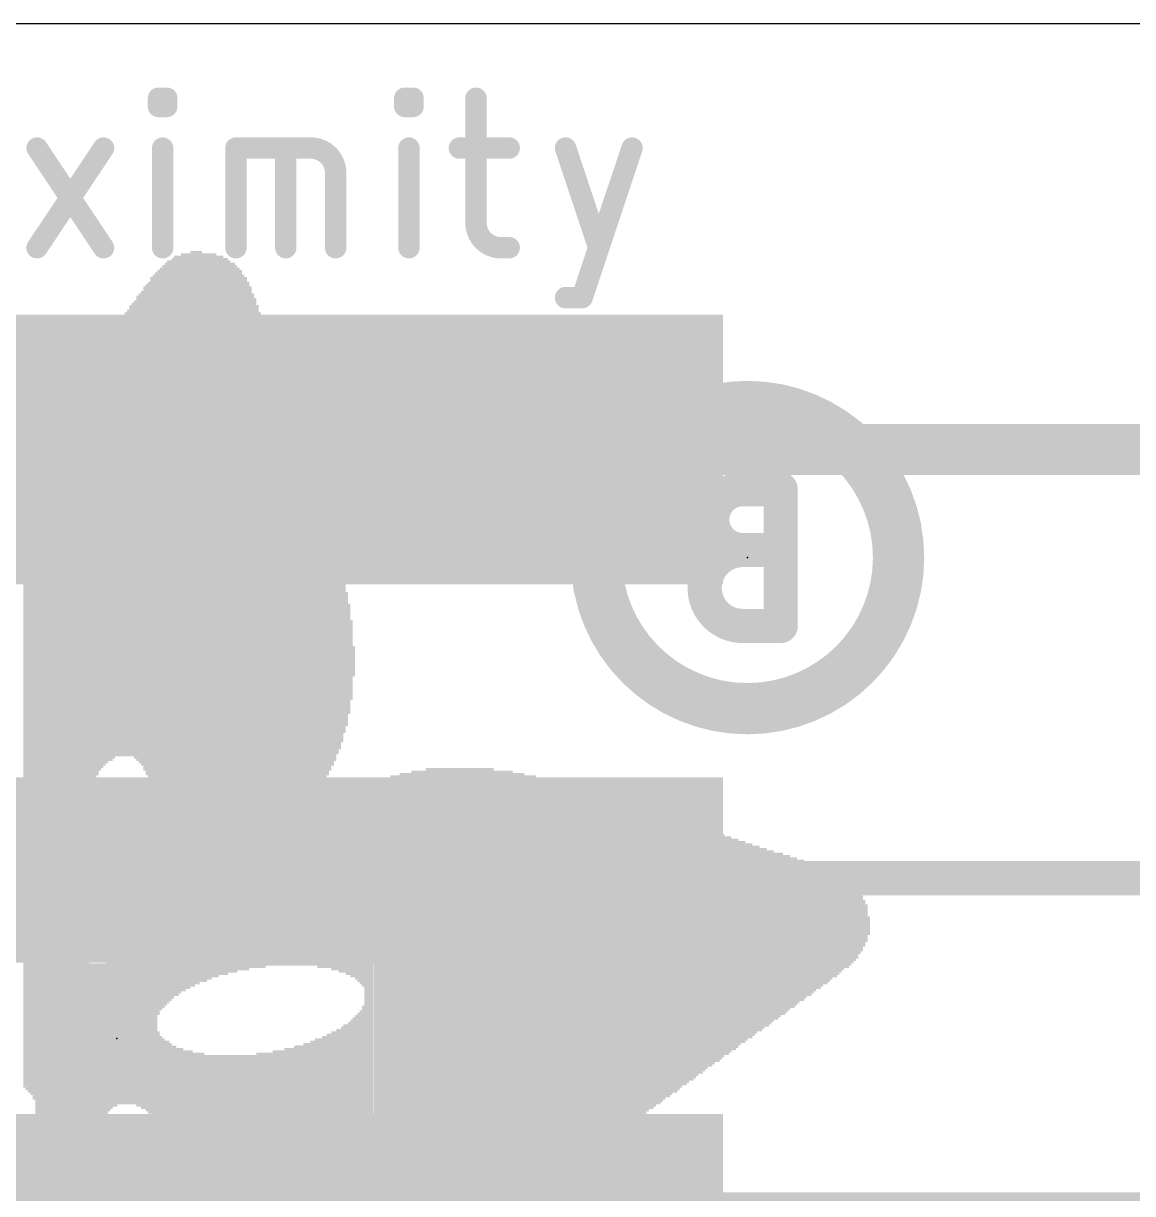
# Model space of a CAD drawing. Extents: x -5 to 27.9, y -6.2 to 6.2.
# Drawn here: x -0.55 to 6.03, y -0.92 to 6.03 of the extents above; entities that cross this region are included whole.
import ezdxf

# ---------------------------------------------------------------- set-up
doc = ezdxf.new("R2010")
doc.units = 0
for name, color, linetype in [('1', 12, 'CONTINUOUS'), ('20', 53, 'CONTINUOUS'), ('21', 40, 'CONTINUOUS'), ('22', 6, 'CONTINUOUS'), ('23', 53, 'CONTINUOUS'), ('24', 53, 'CONTINUOUS'), ('29', 253, 'CONTINUOUS')]:
    doc.layers.add(name, color=color, linetype=linetype)

# ---------------------------------------------------------------- blocks, each defined once
blk = doc.blocks.new('RECT')
blk.add_solid([(-0.5, -0.5), (0.5, -0.5), (-0.5, 0.5), (0.5, 0.5)])

msp = doc.modelspace()

# ---------------------------------------------------------------- linework, layer by layer
at = {"layer": '1'}
for points, const_width in [([(6.9158, 3.5), (-0.2, 3.5)], 0.3048), ([(0.316, 1.016), (0.3, 1)], 0.2032), ([(1.016, 1.016), (0.316, 1.016)], 0.2032), ([(1.0795, 0.9525), (1.016, 1.016)], 0.2032), ([(6.858, 0.9525), (1.0795, 0.9525)], 0.2032), ([(0.316, -1.016), (0.3, -1)], 0.2032), ([(6.1595, -1.016), (0.316, -1.016)], 0.2032)]:
    msp.add_lwpolyline(points, dxfattribs=dict(at, const_width=const_width))
for points, const_width in [([(-0.2, 3.5762, 1), (-0.2, 3.4238)], 0.1524), ([(0.316, 1.0668, 1), (0.316, 0.9652)], 0.1016), ([(0.3519, 0.9801, 1), (0.2801, 1.0519)], 0.1016), ([(1.0519, 1.0519, 1), (0.9801, 0.9801)], 0.1016), ([(1.016, 0.9652, 1), (1.016, 1.0668)], 0.1016), ([(0.2641, 1.0359, 1), (0.3359, 0.9641)], 0.1016), ([(1.0795, 1.0033, 1), (1.0795, 0.9017)], 0.1016), ([(1.0436, 0.9166, 1), (1.1154, 0.9884)], 0.1016), ([(0.3359, -0.9641, 1), (0.2641, -1.0359)], 0.1016), ([(0.316, -0.9652, 1), (0.316, -1.0668)], 0.1016)]:
    msp.add_lwpolyline(points, format="xyb", dxfattribs=dict(at, const_width=const_width))
at = {"layer": '20'}
msp.add_line((-3.653, 6.0325), (26.4754, 6.0325), dxfattribs=at)
at = {"layer": '21'}
for points, const_width in [([(0.2798, 5.588, 1), (0.2163, 5.588)], 0.0635), ([(0.2481, 5.6197, 1), (0.2481, 5.5563)], 0.0635), ([(0.3292, 5.588, 1), (0.2657, 5.588)], 0.0635), ([(0.2974, 5.5563, 1), (0.2974, 5.6197)], 0.0635), ([(1.7428, 5.588, 1), (1.6793, 5.588)], 0.0635), ([(1.7111, 5.6197, 1), (1.7111, 5.5563)], 0.0635), ([(1.7922, 5.588, 1), (1.7287, 5.588)], 0.0635), ([(1.7605, 5.5563, 1), (1.7605, 5.6197)], 0.0635), ([(2.1659, 5.588, 1), (2.1024, 5.588)], 0.0635), ([(0.2163, 5.5386, 1), (0.2798, 5.5386)], 0.0635), ([(0.2481, 5.5704, 1), (0.2481, 5.5069)], 0.0635), ([(0.2657, 5.5386, 1), (0.3292, 5.5386)], 0.0635), ([(0.2974, 5.5069, 1), (0.2974, 5.5704)], 0.0635), ([(1.7111, 5.5704, 1), (1.7111, 5.5069)], 0.0635), ([(1.6793, 5.5386, 1), (1.7428, 5.5386)], 0.0635), ([(1.7287, 5.5386, 1), (1.7922, 5.5386)], 0.0635), ([(1.7605, 5.5069, 1), (1.7605, 5.5704)], 0.0635), ([(-0.447, 5.3093, 1), (-0.4999, 5.2741)], 0.0635), ([(-0.0519, 5.2741, 1), (-0.1047, 5.3093)], 0.0635), ([(0.3045, 5.2917, 1), (0.241, 5.2917)], 0.0635), ([(0.7079, 5.3234, 1), (0.7079, 5.2599)], 0.0635), ([(0.7397, 5.2917, 1), (0.6762, 5.2917)], 0.0635), ([(1.036, 5.2917, 1), (0.9725, 5.2917)], 0.0635), ([(1.3006, 5.1435, 0.4142), (1.1524, 5.2917)], 0.127), ([(1.1524, 5.3234, 1), (1.1524, 5.2599)], 0.0635), ([(1.1524, 5.2599, 1), (1.1524, 5.3234)], 0.0635), ([(1.7675, 5.2917, 1), (1.704, 5.2917)], 0.0635), ([(2.0354, 5.3234, 1), (2.0354, 5.2599)], 0.0635), ([(2.3317, 5.2599, 1), (2.3317, 5.3234)], 0.0635), ([(2.6961, 5.3017, 1), (2.6359, 5.2816)], 0.0635), ([(3.0912, 5.2816, 1), (3.031, 5.3017)], 0.0635), ([(1.3324, 5.1435, 1), (1.2689, 5.1435)], 0.0635), ([(1.2689, 5.1435, 1), (1.3324, 5.1435)], 0.0635), ([(2.1341, 4.8472, 0.4142), (2.2823, 4.699)], 0.127), ([(2.1659, 4.8472, 1), (2.1024, 4.8472)], 0.0635), ([(2.1024, 4.8472, 1), (2.1659, 4.8472)], 0.0635), ([(-0.4999, 4.7166, 1), (-0.447, 4.6814)], 0.0635), ([(-0.1047, 4.6814, 1), (-0.0519, 4.7166)], 0.0635), ([(0.241, 4.699, 1), (0.3045, 4.699)], 0.0635), ([(0.6762, 4.699, 1), (0.7397, 4.699)], 0.0635), ([(0.9725, 4.699, 1), (1.036, 4.699)], 0.0635), ([(1.2689, 4.699, 1), (1.3324, 4.699)], 0.0635), ([(1.704, 4.699, 1), (1.7675, 4.699)], 0.0635), ([(2.2823, 4.7307, 1), (2.2823, 4.6673)], 0.0635), ([(2.2823, 4.6672, 1), (2.2823, 4.7307)], 0.0635), ([(2.3317, 4.6673, 1), (2.3317, 4.7307)], 0.0635), ([(2.8334, 4.689, 1), (2.8937, 4.709)], 0.0635), ([(2.666, 4.4344, 1), (2.666, 4.3709)], 0.0635), ([(2.7648, 4.3709, 1), (2.7648, 4.4344)], 0.0635), ([(2.7346, 4.4127, 1), (2.7949, 4.3926)], 0.0635)]:
    msp.add_lwpolyline(points, format="xyb", dxfattribs=dict(at, const_width=const_width))
at = {"layer": '21', "const_width": 0.127}
for points in [[(0.2481, 5.5386), (0.2481, 5.588)], [(0.2481, 5.588), (0.2974, 5.588)], [(0.2974, 5.588), (0.2974, 5.5386)], [(1.7111, 5.5386), (1.7111, 5.588)], [(1.7111, 5.588), (1.7605, 5.588)], [(1.7605, 5.588), (1.7605, 5.5386)], [(2.1341, 5.588), (2.1341, 4.8472)], [(0.2974, 5.5386), (0.2481, 5.5386)], [(1.7605, 5.5386), (1.7111, 5.5386)], [(-0.4734, 4.699), (-0.0783, 5.2917)], [(-0.4734, 5.2917), (-0.0783, 4.699)], [(0.2728, 4.699), (0.2728, 5.2917)], [(0.7079, 4.699), (0.7079, 5.2917)], [(0.7079, 5.2917), (1.1524, 5.2917)], [(1.0043, 4.699), (1.0043, 5.2917)], [(1.7358, 4.699), (1.7358, 5.2917)], [(2.0354, 5.2917), (2.3317, 5.2917)], [(2.666, 5.2917), (2.8635, 4.699)], [(2.7648, 4.4027), (3.0611, 5.2917)], [(1.3006, 5.1435), (1.3006, 4.699)], [(2.2823, 4.699), (2.3317, 4.699)], [(2.666, 4.4027), (2.7648, 4.4027)]]:
    msp.add_lwpolyline(points, dxfattribs=at)
at = {"layer": '22'}
for points, const_width in [([(3.7465, 1.9595, 1), (3.7465, 3.7555, 1), (3.7465, 1.9595)], 0.3048), ([(3.7183, 3.2639, 1), (3.7183, 2.9026)], 0.2032), ([(3.7183, 3.3147, 1), (3.7183, 3.2131)], 0.1016), ([(3.7183, 3.2131, 1), (3.7183, 3.3147)], 0.1016), ([(3.9949, 3.2639, 1), (3.8933, 3.2639)], 0.1016), ([(3.9441, 3.2131, 1), (3.9441, 3.3147)], 0.1016), ([(3.7183, 2.9027, 1), (3.7183, 2.4511)], 0.2032), ([(3.7183, 2.9535, 1), (3.7183, 2.8519)], 0.1016), ([(3.7183, 2.8519, 1), (3.7183, 2.9535)], 0.1016), ([(3.7183, 2.8518, 1), (3.7183, 2.9535)], 0.1016), ([(3.9441, 2.8519, 1), (3.9441, 2.9535)], 0.1016), ([(3.7183, 2.5019, 1), (3.7183, 2.4003)], 0.1016), ([(3.7183, 2.4003, 1), (3.7183, 2.5019)], 0.1016), ([(3.9441, 2.4003, 1), (3.9441, 2.5019)], 0.1016), ([(3.8933, 2.4511, 1), (3.9949, 2.4511)], 0.1016)]:
    msp.add_lwpolyline(points, format="xyb", dxfattribs=dict(at, const_width=const_width))
at = {"layer": '22', "const_width": 0.2032}
for points in [[(3.9441, 3.2639), (3.7183, 3.2639)], [(3.9441, 2.4511), (3.9441, 3.2639)], [(3.9441, 2.9027), (3.7183, 2.9027)], [(3.7183, 2.4511), (3.9441, 2.4511)]]:
    msp.add_lwpolyline(points, dxfattribs=at)
at = {"layer": '23'}
msp.add_point((0, 0), dxfattribs=at)
at = {"layer": '24'}
msp.add_point((3.7465, 2.8575), dxfattribs=at)

# ---------------------------------------------------------------- block references
at = {"layer": '1', "xscale": 7.5, "yscale": 1.5}
msp.add_blockref('RECT', (-0.2, 3.5), dxfattribs=at)
at = {"layer": '1', "xscale": 6.5}
for p in [(0.3, 1), (0.3, -1)]:
    msp.add_blockref('RECT', p, dxfattribs=at)
at = {"layer": '22', "rotation": 90}
for p, xscale, yscale in [((0.3886, 2.4721), 4.3865, 0.014), ((0.4026, 2.4721), 4.3865, 0.014), ((0.4166, 2.479), 4.3726, 0.0139), ((0.4305, 2.479), 4.3726, 0.014), ((0.4445, 2.493), 4.3726, 0.014), ((0.4585, 2.493), 4.3726, 0.014), ((0.4725, 2.5), 4.3586, 0.0139), ((0.4864, 2.5), 4.3586, 0.014), ((0.5004, 2.507), 4.3447, 0.014), ((0.5143, 2.5), 4.3307, 0.0139), ((0.5283, 2.5), 4.3307, 0.014), ((0.5423, 2.507), 4.3167, 0.014), ((0.5563, 2.507), 4.3167, 0.0139), ((0.5702, 2.5139), 4.3027, 0.014), ((0.5842, 2.5139), 4.3027, 0.014), ((0.2769, 2.3883), 4.4145, 0.0139), ((0.2908, 2.4022), 4.4146, 0.014), ((0.3048, 2.4162), 4.4145, 0.014), ((0.3188, 2.4232), 4.4005, 0.014), ((0.3327, 2.4371), 4.4005, 0.0139), ((0.3467, 2.4511), 4.4006, 0.014), ((0.3607, 2.4511), 4.4006, 0.014), ((0.3747, 2.4581), 4.3866, 0.0139), ((0.5982, 2.507), 4.2888, 0.014), ((0.6122, 2.514), 4.2748, 0.0139), ((0.6261, 2.514), 4.2748, 0.014), ((0.6401, 2.507), 4.2608, 0.014), ((0.6541, 2.507), 4.2608, 0.0139), ((0.668, 2.507), 4.2329, 0.014), ((0.682, 2.5), 4.219, 0.014), ((0.696, 2.5), 4.219, 0.0139), ((0.7099, 2.493), 4.205, 0.014), ((0.207, 3.0099), 3.0314, 0.014), ((0.221, 2.982), 3.1153, 0.014), ((0.235, 2.039), 5.0292, 0.0139), ((0.2489, 2.3534), 4.4285, 0.014), ((0.2629, 2.3742), 4.4145, 0.014), ((0.7239, 2.493), 4.177, 0.014), ((0.7379, 2.4861), 4.1631, 0.014), ((0.7519, 2.4721), 4.1351, 0.0139), ((0.7658, 2.4651), 4.1211, 0.014), ((0.1651, 3.0309), 2.8779, 0.014), ((0.1791, 3.0238), 2.9197, 0.014), ((0.193, 3.0169), 2.9616, 0.0139), ((0.7798, 2.4511), 4.0932, 0.014), ((0.7938, 2.4442), 4.0513, 0.0139), ((0.1092, 3.0238), 2.7241, 0.014), ((0.1232, 3.0309), 2.7661, 0.014), ((0.1371, 3.0309), 2.794, 0.0139), ((0.1511, 3.0309), 2.8219, 0.014), ((0.8077, 2.4232), 4.0094, 0.014), ((0.8217, 2.4092), 3.9814, 0.014), ((0.0534, 2.996), 2.6403, 0.0139), ((0.0673, 3.003), 2.6543, 0.014), ((0.0813, 3.0169), 2.6822, 0.014), ((0.0953, 3.0239), 2.6962, 0.0139), ((0.8357, 2.3883), 3.9395, 0.0139), ((0.8496, 2.3673), 3.8976, 0.014), ((0.0114, 2.968), 2.5844, 0.014), ((0.0254, 2.975), 2.5984, 0.014), ((0.0394, 2.982), 2.6124, 0.014), ((0.8636, 2.3394), 3.8417, 0.014), ((-0.0445, 2.9121), 2.5286, 0.0139), ((-0.0305, 2.9191), 2.5426, 0.014), ((-0.0165, 2.9401), 2.5565, 0.014), ((-0.0026, 2.9541), 2.5565, 0.0139), ((0.8776, 2.3184), 3.7998, 0.014), ((0.8916, 2.3044), 3.744, 0.0139), ((-0.0864, 2.8632), 2.5146, 0.0139), ((-0.0724, 2.8772), 2.5146, 0.014), ((-0.0584, 2.8982), 2.5285, 0.014), ((0.9055, 2.2835), 3.7021, 0.014), ((-0.1423, 2.7794), 2.5146, 0.0139), ((-0.1283, 2.8073), 2.5146, 0.014), ((-0.1143, 2.8213), 2.5146, 0.014), ((-0.1003, 2.8422), 2.5007, 0.014), ((0.9195, 2.2625), 3.6602, 0.014), ((0.9335, 2.2416), 3.6183, 0.0139), ((-0.1981, 2.6886), 2.5565, 0.014), ((-0.1842, 2.7096), 2.5425, 0.0139), ((-0.1702, 2.7445), 2.5286, 0.014), ((-0.1562, 2.7585), 2.5285, 0.014), ((0.9474, 2.2206), 3.5764, 0.014), ((0.9614, 2.1996), 3.5344, 0.014), ((-0.24, 2.6048), 2.6124, 0.014), ((-0.2261, 2.6327), 2.5844, 0.0139), ((-0.2121, 2.6606), 2.5565, 0.014), ((0.9754, 2.1717), 3.4786, 0.0139), ((-0.2959, 2.4162), 2.8219, 0.014), ((-0.282, 2.479), 2.7241, 0.0139), ((-0.268, 2.528), 2.6823, 0.014), ((-0.254, 2.5629), 2.6403, 0.014), ((0.9893, 2.1507), 3.4367, 0.014), ((1.0033, 2.521), 2.6123, 0.014), ((-0.3518, 0.635), 6.2446, 0.014), ((-0.3378, 0.628), 6.2865, 0.014), ((-0.3239, 0.621), 6.3284, 0.0139), ((-0.3099, 0.621), 6.3843, 0.014), ((1.0173, 2.507), 2.5565, 0.014), ((-0.3937, 0.649), 6.0769, 0.014), ((-0.3797, 0.642), 6.1468, 0.014), ((-0.3658, 0.635), 6.1888, 0.0139), ((1.0313, 2.493), 2.5006, 0.0139), ((1.0452, 2.479), 2.4447, 0.014), ((-0.4496, 0.7049), 5.8255, 0.014), ((-0.4356, 0.6839), 5.8954, 0.014), ((-0.4217, 0.6769), 5.9652, 0.0139), ((-0.4077, 0.663), 6.0211, 0.014), ((1.0592, 2.4721), 2.3749, 0.014), ((-0.4915, 1.5989), 3.9256, 0.014), ((-0.4775, 0.9424), 5.2667, 0.014), ((-0.4636, 0.7258), 5.7277, 0.0139), ((1.0732, 2.4511), 2.305, 0.0139), ((1.0871, 2.4371), 2.2492, 0.014), ((-0.5474, 1.5919), 3.7719, 0.014), ((-0.5334, 1.5919), 3.7999, 0.014), ((-0.5194, 1.599), 3.8417, 0.014), ((-0.5055, 1.599), 3.8697, 0.0139), ((1.1011, 2.4232), 2.1933, 0.014), ((1.1151, 2.4162), 2.1234, 0.0139), ((1.129, 2.4022), 2.0676, 0.014), ((1.143, 2.3883), 2.0117, 0.014), ((1.157, 2.3813), 1.9419, 0.014), ((1.171, 2.3603), 1.872, 0.0139), ((1.1849, 2.3533), 1.8022, 0.014), ((1.1989, 2.3394), 1.7463, 0.014), ((1.2128, 2.3324), 1.6764, 0.0139), ((1.2268, 2.3184), 1.6205, 0.014), ((1.2408, 2.3114), 1.5506, 0.014), ((1.2548, 2.3044), 1.4808, 0.0139), ((1.2687, 2.2974), 1.411, 0.014), ((1.2827, 2.2835), 1.3271, 0.014), ((1.2967, 2.2765), 1.2573, 0.014), ((1.3107, 2.2765), 1.1735, 0.0139), ((1.3246, 2.2695), 1.1036, 0.014), ((1.3386, 2.2695), 1.0198, 0.014), ((1.3526, 2.2695), 0.908, 0.0139), ((1.3665, 2.2555), 0.7963, 0.014), ((1.3805, 2.2555), 0.6566, 0.014), ((1.3944, 2.2485), 0.475, 0.0139), ((1.4084, 2.2416), 0.1817, 0.014), ((1.8415, 0.3416), 2.5286, 0.014), ((1.8555, 0.3416), 2.5286, 0.014), ((1.8695, 0.3416), 2.5286, 0.0139), ((1.8834, 0.3416), 2.5286, 0.014), ((1.8974, 0.3416), 2.5286, 0.014), ((1.9114, 0.3416), 2.5286, 0.0139), ((1.9253, 0.3416), 2.5286, 0.014), ((1.9393, 0.3416), 2.5286, 0.014), ((1.9533, 0.3416), 2.5286, 0.0139), ((1.9672, 0.3416), 2.5286, 0.014), ((1.9812, 0.3416), 2.5286, 0.014), ((1.9952, 0.3416), 2.5286, 0.014), ((2.0091, 0.3416), 2.5286, 0.0139), ((2.0231, 0.3416), 2.5286, 0.014), ((2.0371, 0.3416), 2.5286, 0.014), ((2.0511, 0.3416), 2.5286, 0.0139), ((2.065, 0.3416), 2.5286, 0.014), ((2.079, 0.3416), 2.5286, 0.014), ((2.093, 0.3486), 2.5146, 0.0139), ((2.1069, 0.3486), 2.5146, 0.014), ((2.1209, 0.3486), 2.5146, 0.014), ((2.1349, 0.3486), 2.5146, 0.014), ((2.1488, 0.3486), 2.5146, 0.0139), ((2.1628, 0.3486), 2.5146, 0.014), ((2.1768, 0.3486), 2.5146, 0.014), ((2.1907, 0.3556), 2.5006, 0.0139), ((2.2047, 0.3556), 2.5006, 0.014), ((2.2187, 0.3556), 2.5006, 0.014), ((2.2327, 0.3556), 2.5006, 0.0139), ((1.5342, 0.3417), 2.3889, 0.0139), ((1.5481, 0.3417), 2.3889, 0.014), ((1.5621, 0.3347), 2.4029, 0.014), ((1.5761, 0.3416), 2.4168, 0.014), ((1.5901, 0.3416), 2.4168, 0.0139), ((1.604, 0.3416), 2.4168, 0.014), ((1.618, 0.3347), 2.4307, 0.014), ((1.632, 0.3417), 2.4447, 0.0139), ((1.6459, 0.3417), 2.4447, 0.014), ((1.6599, 0.3347), 2.4587, 0.014), ((1.6739, 0.3347), 2.4587, 0.0139), ((1.6878, 0.3417), 2.4727, 0.014), ((1.7018, 0.3417), 2.4727, 0.014), ((1.7158, 0.3417), 2.4727, 0.014), ((1.7298, 0.3347), 2.4867, 0.0139), ((1.7437, 0.3347), 2.4867, 0.014), ((1.7577, 0.3416), 2.5006, 0.014), ((1.7717, 0.3416), 2.5006, 0.0139), ((1.7856, 0.3416), 2.5006, 0.014), ((1.7996, 0.3416), 2.5006, 0.014), ((1.8135, 0.3416), 2.5006, 0.0139), ((1.8275, 0.3346), 2.5146, 0.014), ((2.2466, 0.3486), 2.4866, 0.014), ((2.2606, 0.3556), 2.4726, 0.014), ((2.2746, 0.3556), 2.4726, 0.014), ((2.2886, 0.3556), 2.4726, 0.0139), ((2.3025, 0.3556), 2.4726, 0.014), ((2.3165, 0.3626), 2.4587, 0.014), ((2.3304, 0.3626), 2.4587, 0.0139), ((2.3444, 0.3626), 2.4587, 0.014), ((2.3584, 0.3556), 2.4448, 0.014), ((2.3723, 0.3626), 2.4308, 0.0139), ((2.3863, 0.3626), 2.4308, 0.014), ((2.4003, 0.3626), 2.4308, 0.014), ((2.4143, 0.3696), 2.4168, 0.014), ((2.4283, 0.3626), 2.4028, 0.0139), ((2.4422, 0.3626), 2.4028, 0.014), ((2.4562, 0.3696), 2.3889, 0.014), ((2.4702, 0.3696), 2.3889, 0.0139), ((2.4841, 0.3696), 2.3889, 0.014), ((2.4981, 0.3696), 2.3609, 0.014), ((2.5121, 0.3696), 2.3609, 0.0139), ((2.526, 0.3696), 2.3609, 0.014), ((2.54, 0.3765), 2.3469, 0.014), ((2.554, 0.3696), 2.333, 0.014), ((2.568, 0.3765), 2.3191, 0.0139), ((2.5819, 0.3765), 2.3191, 0.014), ((2.5959, 0.3765), 2.3191, 0.014), ((1.3805, 0.9214), 1.0896, 0.014), ((1.3944, 0.9144), 1.1036, 0.0139), ((1.4084, 0.9214), 1.1176, 0.014), ((1.4224, 0.9144), 1.1316, 0.014), ((1.4364, 0.9144), 1.1596, 0.014), ((1.4504, 0.9075), 1.1735, 0.0139), ((1.4643, 0.9074), 1.2014, 0.014), ((1.4783, 0.3347), 2.3469, 0.014), ((1.4923, 0.3347), 2.3469, 0.0139), ((1.5062, 0.3417), 2.3609, 0.014), ((1.5202, 0.3347), 2.3749, 0.014), ((2.6099, 0.3765), 2.2911, 0.0139), ((2.6238, 0.3765), 2.2911, 0.014), ((2.6378, 0.3836), 2.2771, 0.014), ((2.6518, 0.3765), 2.2631, 0.0139), ((2.6657, 0.3836), 2.2491, 0.014), ((2.6797, 0.3836), 2.2491, 0.014), ((2.6937, 0.3836), 2.2213, 0.014), ((2.7077, 0.3836), 2.2213, 0.0139), ((2.7216, 0.3906), 2.2073, 0.014), ((2.7356, 0.3836), 2.1933, 0.014), ((2.7496, 0.3906), 2.1793, 0.0139), ((2.7635, 0.3906), 2.1793, 0.014), ((2.7775, 0.3905), 2.1514, 0.014), ((2.7915, 0.3905), 2.1514, 0.0139), ((2.8054, 0.3975), 2.1374, 0.014), ((2.8194, 0.3975), 2.1374, 0.014), ((1.2548, 0.9075), 0.9779, 0.0139), ((1.2687, 0.9075), 0.9779, 0.014), ((1.2827, 0.9074), 1.0058, 0.014), ((1.2967, 0.9144), 1.0198, 0.014), ((1.3107, 0.9144), 1.0198, 0.0139), ((1.3246, 0.9144), 1.0478, 0.014), ((1.3386, 0.9144), 1.0478, 0.014), ((1.3526, 0.9214), 1.0617, 0.0139), ((1.3665, 0.9144), 1.0756, 0.014), ((2.8334, 0.3975), 2.1094, 0.014), ((2.8474, 0.4045), 2.0955, 0.0139), ((2.8613, 0.4045), 2.0955, 0.014), ((2.8753, 0.4045), 2.0676, 0.014), ((2.8893, 0.4045), 2.0676, 0.0139), ((2.9032, 0.4115), 2.0536, 0.014), ((2.9172, 0.4115), 2.0256, 0.014), ((2.9312, 0.4115), 2.0256, 0.0139), ((2.9451, 0.4185), 2.0117, 0.014), ((2.9591, 0.4185), 1.9837, 0.014), ((2.9731, 0.4185), 1.9837, 0.014), ((2.987, 0.4254), 1.9697, 0.0139), ((3.001, 0.4254), 1.9419, 0.014), ((3.015, 0.4325), 1.9279, 0.014), ((3.029, 0.4325), 1.9279, 0.0139), ((1.157, 0.8795), 0.8941, 0.014), ((1.171, 0.8795), 0.8941, 0.0139), ((1.1849, 0.8865), 0.9081, 0.014), ((1.1989, 0.8865), 0.936, 0.014), ((1.2128, 0.8935), 0.9499, 0.0139), ((1.2268, 0.8935), 0.9499, 0.014), ((1.2408, 0.9005), 0.9639, 0.014), ((3.0429, 0.4325), 1.8999, 0.014), ((3.0569, 0.4394), 1.886, 0.014), ((3.0709, 0.4464), 1.872, 0.0139), ((3.0848, 0.4394), 1.858, 0.014), ((3.0988, 0.4464), 1.844, 0.014), ((3.1128, 0.4534), 1.83, 0.014), ((3.1268, 0.4465), 1.8161, 0.0139), ((3.1407, 0.4534), 1.8022, 0.014), ((3.1547, 0.4604), 1.7882, 0.014), ((3.1686, 0.4604), 1.7602, 0.0139), ((3.1826, 0.4604), 1.7602, 0.014), ((3.1966, 0.4674), 1.7463, 0.014), ((3.2106, 0.4744), 1.7323, 0.0139), ((3.2245, 0.4674), 1.7183, 0.014), ((3.2385, 0.4744), 1.7043, 0.014), ((3.2525, 0.4813), 1.6904, 0.014), ((1.0732, 0.8446), 0.8243, 0.0139), ((1.0871, 0.8515), 0.8382, 0.014), ((1.1011, 0.8585), 0.8522, 0.014), ((1.1151, 0.8585), 0.8522, 0.0139), ((1.129, 0.8655), 0.8662, 0.014), ((1.143, 0.8725), 0.8801, 0.014), ((3.2665, 0.4813), 1.6624, 0.0139), ((3.2804, 0.4813), 1.6624, 0.014), ((3.2944, 0.4883), 1.6484, 0.014), ((3.3084, 0.4884), 1.6205, 0.0139), ((3.3223, 0.4884), 1.6205, 0.014), ((3.3363, 0.4953), 1.6066, 0.014), ((3.3502, 0.4953), 1.5786, 0.0139), ((3.3642, 0.5023), 1.5646, 0.014), ((3.3782, 0.5023), 1.5646, 0.014), ((3.3922, 0.5022), 1.5367, 0.014), ((3.4062, 0.5092), 1.5227, 0.0139), ((3.4201, 0.5092), 1.5227, 0.014), ((3.4341, 0.5093), 1.4948, 0.014), ((3.4481, 0.5162), 1.4809, 0.0139), ((3.462, 0.5232), 1.4669, 0.014), ((1.0033, 0.8166), 0.7684, 0.014), ((1.0173, 0.8236), 0.7824, 0.014), ((1.0313, 0.8306), 0.7963, 0.0139), ((1.0452, 0.8306), 0.7963, 0.014), ((1.0592, 0.8376), 0.8103, 0.014), ((3.476, 0.5162), 1.4529, 0.014), ((3.49, 0.5232), 1.4389, 0.0139), ((3.5039, 0.5302), 1.4249, 0.014), ((3.5179, 0.5302), 1.397, 0.014), ((3.5319, 0.5302), 1.397, 0.014), ((3.5459, 0.5372), 1.383, 0.0139), ((3.5598, 0.5442), 1.369, 0.014), ((3.5738, 0.5373), 1.3551, 0.014), ((3.5878, 0.5442), 1.3412, 0.0139), ((3.6017, 0.5512), 1.3272, 0.014), ((3.6157, 0.5512), 1.2992, 0.014), ((3.6297, 0.5512), 1.2992, 0.0139), ((3.6436, 0.5582), 1.2853, 0.014), ((3.6576, 0.5582), 1.2573, 0.014), ((3.6716, 0.5582), 1.2573, 0.014), ((3.6856, 0.5652), 1.2433, 0.0139), ((3.6995, 0.5652), 1.2153, 0.014), ((3.7135, 0.5721), 1.2014, 0.014), ((3.7275, 0.5721), 1.2014, 0.0139), ((3.7414, 0.5722), 1.1735, 0.014), ((3.7554, 0.5792), 1.1595, 0.014), ((3.7694, 0.5792), 1.1595, 0.0139), ((3.7833, 0.5791), 1.1316, 0.014), ((3.7973, 0.5861), 1.1176, 0.014), ((3.8113, 0.5931), 1.1036, 0.014), ((3.8253, 0.5861), 1.0896, 0.0139), ((3.8392, 0.5931), 1.0757, 0.014), ((3.8532, 0.6001), 1.0617, 0.014), ((3.8672, 0.5931), 1.0478, 0.0139), ((3.8811, 0.6001), 1.0338, 0.014), ((3.8951, 0.6071), 1.0198, 0.014), ((0.221, 0.2998), 1.5227, 0.014), ((3.9091, 0.607), 0.9919, 0.0139), ((3.923, 0.607), 0.9919, 0.014), ((3.937, 0.614), 0.9779, 0.014), ((3.951, 0.621), 0.9639, 0.014), ((3.9649, 0.614), 0.9499, 0.0139), ((3.9789, 0.621), 0.936, 0.014), ((3.9929, 0.628), 0.922, 0.014), ((4.0069, 0.628), 0.8941, 0.0139), ((4.0208, 0.628), 0.8941, 0.014), ((4.0348, 0.635), 0.8802, 0.014), ((4.0488, 0.635), 0.8522, 0.0139), ((4.0627, 0.642), 0.8382, 0.014), ((4.0767, 0.642), 0.8382, 0.014), ((4.0907, 0.642), 0.8102, 0.014), ((4.1047, 0.649), 0.7963, 0.0139), ((4.1186, 0.649), 0.7963, 0.014), ((0.207, 0.2648), 1.425, 0.014), ((4.1326, 0.649), 0.7683, 0.014), ((4.1466, 0.656), 0.7543, 0.0139), ((4.1605, 0.6629), 0.7404, 0.014), ((4.1745, 0.656), 0.7265, 0.014), ((4.1885, 0.663), 0.7125, 0.0139), ((4.2024, 0.67), 0.6985, 0.014), ((4.2164, 0.663), 0.6845, 0.014), ((4.2304, 0.6699), 0.6706, 0.014), ((4.2443, 0.6699), 0.6426, 0.0139), ((4.2583, 0.6769), 0.6286, 0.014), ((4.2723, 0.6769), 0.6286, 0.014), ((4.2862, 0.677), 0.6007, 0.0139), ((4.3002, 0.6839), 0.5868, 0.014), ((0.193, 0.2298), 1.3551, 0.0139), ((4.3142, 0.6839), 0.5588, 0.014), ((4.3281, 0.6839), 0.5308, 0.0139), ((4.3421, 0.6839), 0.5308, 0.014), ((4.3561, 0.6839), 0.503, 0.014), ((4.3701, 0.6839), 0.475, 0.014), ((4.3841, 0.6839), 0.447, 0.0139), ((0.1791, 0.2089), 1.2852, 0.014), ((4.398, 0.6839), 0.4191, 0.014), ((4.412, 0.6909), 0.3772, 0.014), ((4.426, 0.6839), 0.3352, 0.0139), ((0.1511, 0.174), 1.1874, 0.014), ((0.1651, 0.195), 1.2293, 0.014), ((4.4399, 0.6839), 0.2794, 0.014), ((4.4539, 0.6839), 0.2236, 0.014), ((-0.2959, -0.9227), 3.3528, 0.014), ((0.1232, 0.1461), 1.1037, 0.014), ((0.1371, 0.16), 1.1316, 0.0139), ((4.4679, 0.6699), 0.1118, 0.0139), ((-0.282, -0.9855), 3.283, 0.0139), ((0.0953, 0.1251), 1.0338, 0.0139), ((0.1092, 0.1391), 1.0617, 0.014), ((-0.268, -1.0205), 3.2411, 0.014), ((-0.254, -1.0484), 3.241, 0.014), ((0.0534, 0.0902), 0.9639, 0.0139), ((0.0673, 0.0972), 0.9779, 0.014), ((0.0813, 0.1111), 1.0058, 0.014), ((-0.24, -1.0763), 3.241, 0.014), ((-0.2261, -1.0973), 3.2271, 0.0139), ((-0.2121, -1.1253), 3.2271, 0.014), ((-0.0165, 0.0413), 0.8941, 0.014), ((-0.0026, 0.0483), 0.9081, 0.0139), ((0.0114, 0.0622), 0.9081, 0.014), ((0.0254, 0.0692), 0.922, 0.014), ((0.0394, 0.0762), 0.936, 0.014), ((-0.1981, -1.1392), 3.227, 0.014), ((-0.1842, -1.1532), 3.2271, 0.0139), ((-0.1702, -1.1671), 3.255, 0.014), ((-0.1562, -1.1811), 3.255, 0.014), ((-0.1423, -1.1881), 3.269, 0.0139), ((-0.1283, -1.1951), 3.2829, 0.014), ((-0.1143, -1.209), 3.3109, 0.014), ((-0.1003, -1.2161), 3.3249, 0.014), ((-0.0864, -1.223), 3.3388, 0.0139), ((-0.0724, -0.0355), 0.9639, 0.014), ((-0.0584, -0.0006), 0.922, 0.014), ((-0.0445, 0.0134), 0.8941, 0.0139), ((-0.0305, 0.0273), 0.894, 0.014), ((1.4364, -0.329), 0.9639, 0.014), ((1.4504, -0.329), 0.9919, 0.0139), ((1.4643, -0.315), 1.0198, 0.014), ((1.3526, -0.3499), 0.8662, 0.0139), ((1.3665, -0.3569), 0.8801, 0.014), ((1.3805, -0.3498), 0.8941, 0.014), ((1.3944, -0.3429), 0.908, 0.0139), ((1.4084, -0.3429), 0.936, 0.014), ((1.4224, -0.3359), 0.95, 0.014), ((0.2489, -0.2242), 0.5309, 0.014), ((0.2629, -0.2452), 0.5169, 0.014), ((1.2268, -1.9565), 3.9395, 0.014), ((1.2408, -1.9565), 3.9395, 0.014), ((1.2548, -1.9565), 3.9675, 0.0139), ((1.2687, -1.9634), 3.9814, 0.014), ((1.2827, -1.9634), 4.0094, 0.014), ((1.2967, -1.9634), 4.0094, 0.014), ((1.3107, -1.9635), 4.0373, 0.0139), ((1.3246, -0.3569), 0.8242, 0.014), ((1.3386, -0.3569), 0.8522, 0.014), ((0.2769, -0.2591), 0.5169, 0.0139), ((0.2908, -0.2731), 0.5169, 0.014), ((0.3048, -0.2801), 0.5309, 0.014), ((0.3188, -0.294), 0.5308, 0.014), ((0.3327, -0.308), 0.5309, 0.0139), ((0.3467, -0.315), 0.5449, 0.014), ((0.3607, -0.3359), 0.5588, 0.014), ((0.3747, -0.3429), 0.5728, 0.0139), ((0.3886, -0.3499), 0.5868, 0.014), ((1.0033, -1.9076), 3.7021, 0.014), ((1.0173, -1.9145), 3.716, 0.014), ((1.0313, -1.9145), 3.716, 0.0139), ((1.0452, -1.9215), 3.73, 0.014), ((1.0592, -1.9215), 3.758, 0.014), ((1.0732, -1.9284), 3.7719, 0.0139), ((1.0871, -1.9284), 3.7719, 0.014), ((1.1011, -1.9355), 3.7859, 0.014), ((1.1151, -1.9355), 3.8138, 0.0139), ((1.129, -1.9425), 3.8278, 0.014), ((1.143, -1.9425), 3.8278, 0.014), ((1.157, -1.9425), 3.8557, 0.014), ((1.171, -1.9495), 3.8697, 0.0139), ((1.1849, -1.9425), 3.8837, 0.014), ((1.1989, -1.9495), 3.8977, 0.014), ((1.2128, -1.9564), 3.9116, 0.0139), ((0.4026, -0.3709), 0.6007, 0.014), ((0.4166, -0.3779), 0.6147, 0.0139), ((0.4305, -0.3918), 0.6426, 0.014), ((0.4445, -0.3988), 0.6566, 0.014), ((0.4585, -0.4198), 0.6705, 0.014), ((0.4725, -0.4338), 0.6985, 0.0139), ((0.4864, -0.4407), 0.7124, 0.014), ((0.5004, -0.4547), 0.7404, 0.014), ((0.5143, -0.4687), 0.7683, 0.0139), ((0.5283, -0.4896), 0.7823, 0.014), ((0.5423, -0.5036), 0.8103, 0.014), ((0.5563, -0.5245), 0.8522, 0.0139), ((0.5702, -0.5384), 0.8801, 0.014), ((0.5842, -0.5594), 0.922, 0.014), ((0.5982, -0.5804), 0.964, 0.014), ((0.6122, -0.6014), 1.0059, 0.0139), ((0.6261, -0.6292), 1.0617, 0.014), ((0.6401, -0.6712), 1.1456, 0.014), ((0.6541, -1.8028), 3.4087, 0.0139), ((0.668, -1.8028), 3.4087, 0.014), ((0.682, -1.8098), 3.4227, 0.014), ((0.696, -1.8167), 3.4366, 0.0139), ((0.7099, -1.8167), 3.4366, 0.014), ((0.7239, -1.8237), 3.4506, 0.014), ((0.7379, -1.8307), 3.4646, 0.014), ((0.7519, -1.8377), 3.4786, 0.0139), ((0.7658, -1.8377), 3.4786, 0.014), ((0.7798, -1.8447), 3.4925, 0.014), ((0.7938, -1.8517), 3.5065, 0.0139), ((0.8077, -1.8587), 3.5205, 0.014), ((0.8217, -1.8587), 3.5205, 0.014), ((0.8357, -1.8587), 3.5483, 0.0139), ((0.8496, -1.8657), 3.5623, 0.014), ((0.8636, -1.8727), 3.5763, 0.014), ((0.8776, -1.8727), 3.5763, 0.014), ((0.8916, -1.8796), 3.5902, 0.0139), ((0.9055, -1.8866), 3.6042, 0.014), ((0.9195, -1.8936), 3.6182, 0.014), ((0.9335, -1.8866), 3.6322, 0.0139), ((0.9474, -1.8936), 3.6462, 0.014), ((0.9614, -1.9006), 3.6601, 0.014), ((0.9754, -1.9006), 3.6601, 0.0139), ((0.9893, -1.9076), 3.6741, 0.014), ((-0.4915, -1.1113), 1.2713, 0.014), ((-0.5055, -1.1532), 1.2713, 0.0139), ((-0.5474, -1.2719), 1.3132, 0.014), ((-0.5334, -1.237), 1.2992, 0.014), ((-0.5194, -1.2021), 1.2853, 0.014), ((-0.0724, -1.7888), 2.2352, 0.014), ((-0.0584, -1.8377), 2.1654, 0.014), ((-0.0445, -1.8726), 2.1234, 0.0139), ((1.3246, -2.3896), 3.2131, 0.014), ((1.3386, -2.4035), 3.2131, 0.014), ((1.3526, -2.4035), 3.2131, 0.0139), ((1.3665, -2.4175), 3.2131, 0.014), ((1.3805, -2.4315), 3.2131, 0.014), ((1.3944, -2.4315), 3.2131, 0.0139), ((-0.0305, -1.9076), 2.0815, 0.014), ((-0.0165, -1.9285), 2.0676, 0.014), ((1.4084, -2.4453), 3.2131, 0.014), ((1.4224, -2.4594), 3.2131, 0.014), ((1.4364, -2.4664), 3.2271, 0.014), ((1.4504, -2.4733), 3.2131, 0.0139), ((1.4643, -2.4872), 3.2131, 0.014), ((1.4783, -2.4943), 3.2271, 0.014), ((1.4923, -2.5083), 3.2271, 0.0139), ((1.5062, -2.5152), 3.2131, 0.014), ((1.5342, -2.5362), 3.227, 0.0139)]:
    msp.add_blockref('RECT', p, dxfattribs=dict(at, xscale=xscale, yscale=yscale))
at = {"layer": '29'}
for p, xscale, yscale in [((-0.2, 3.5), 7.6016, 1.6016), ((0.3, 1), 6.6016, 1.1016), ((0.3, -1), 6.6016, 1.1016)]:
    msp.add_blockref('RECT', p, dxfattribs=dict(at, xscale=xscale, yscale=yscale))

doc.saveas('drawing.dxf')
